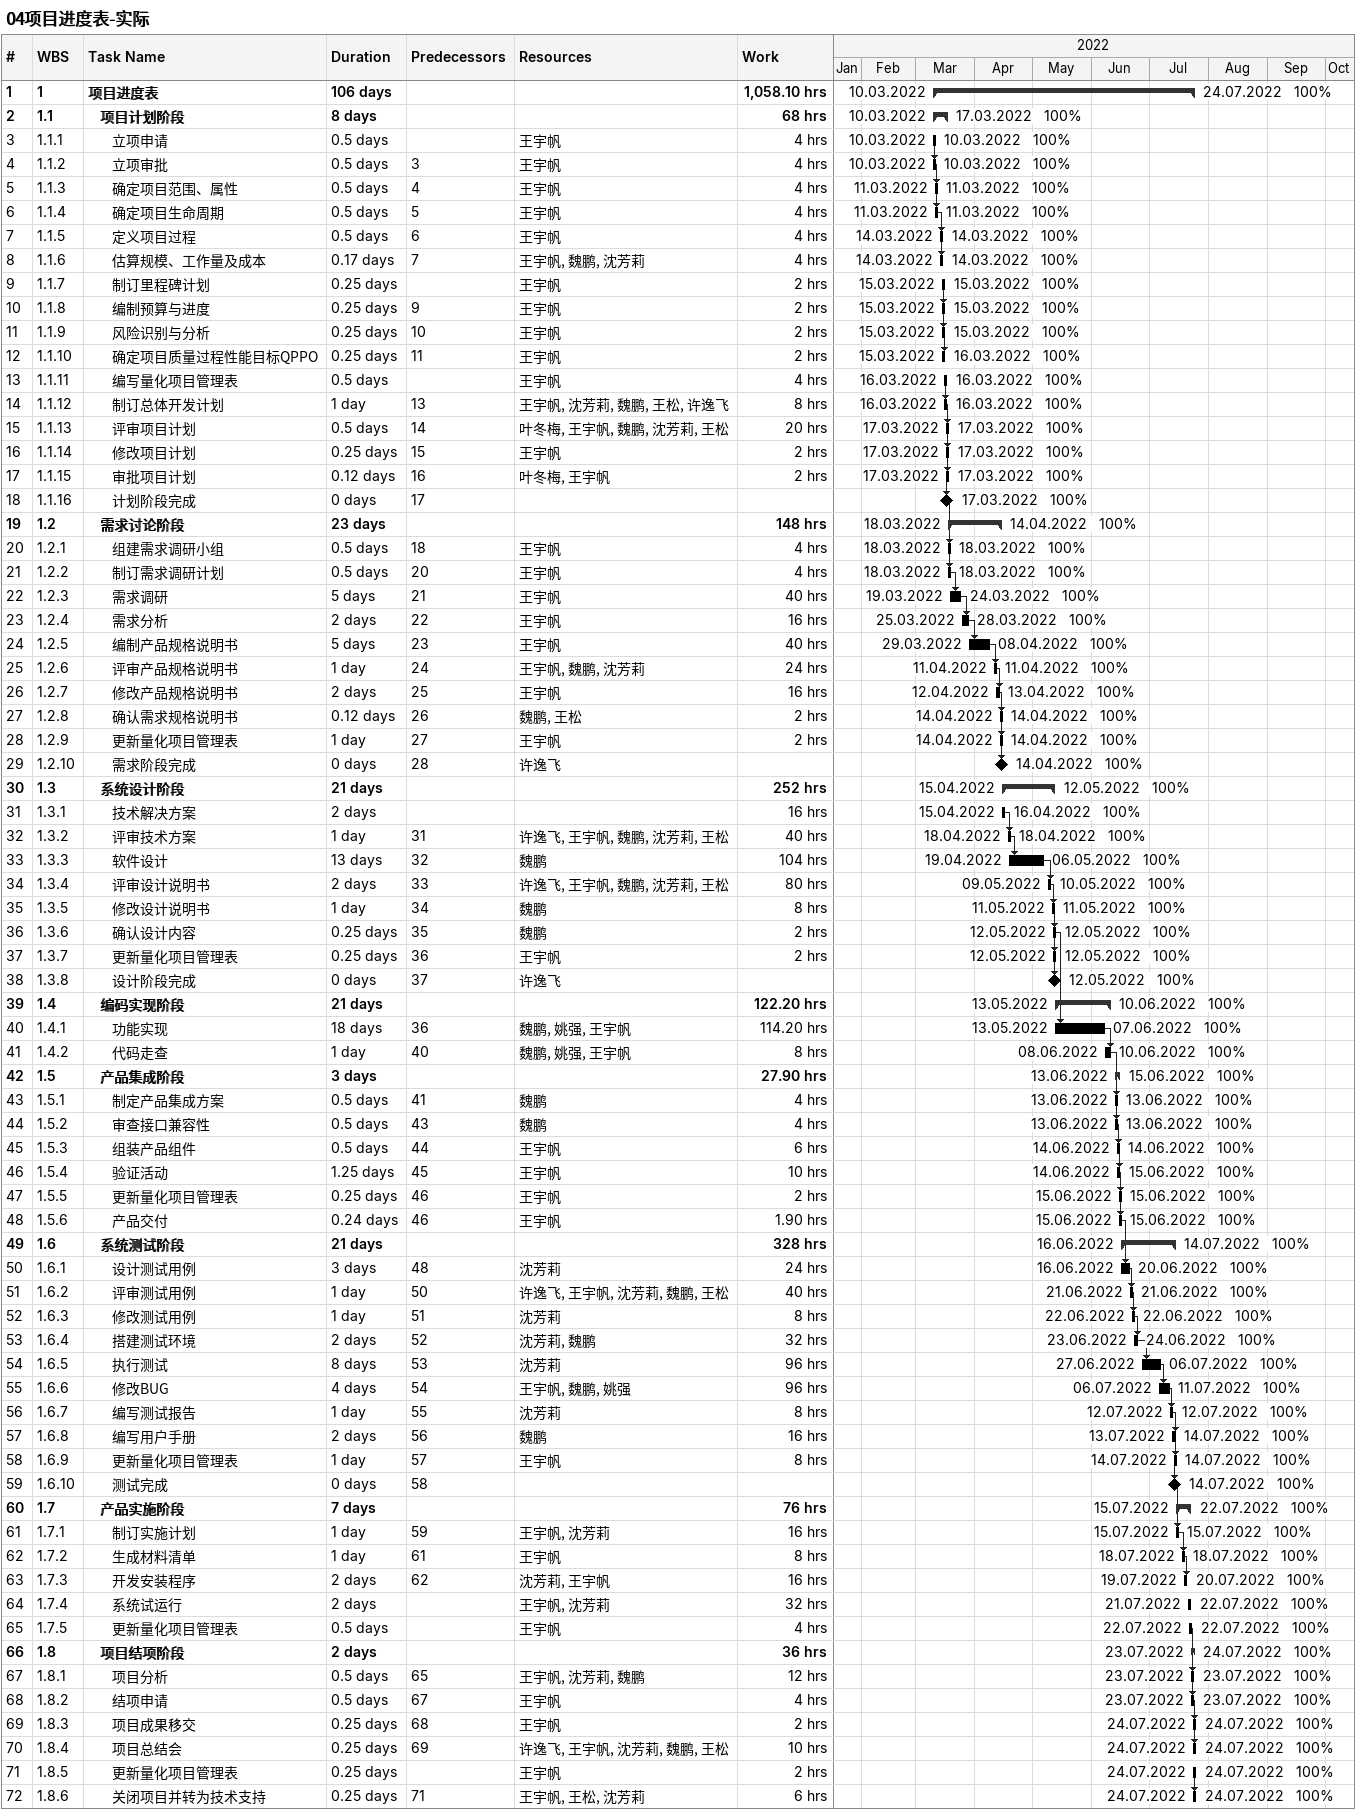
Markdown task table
04项目进度表-实际

| ID | WBS | Task | Duration | Start | Finish | Predecessors | Resources | % complete | Work (h) |
|---|---|---|---|---|---|---|---|---|---|
| 1 | 1 | **项目进度表** | 106d | 2022-03-10 | 2022-07-24 |  |  | 100 | 1058.10 |
| 2 | 1.1 | **项目计划阶段** | 8d | 2022-03-10 | 2022-03-17 |  |  | 100 | 68 |
| 3 | 1.1.1 | 立项申请 | 0.5d | 2022-03-10 | 2022-03-10 |  | 王宇帆 | 100 | 4 |
| 4 | 1.1.2 | 立项审批 | 0.5d | 2022-03-10 | 2022-03-10 | 3 | 王宇帆 | 100 | 4 |
| 5 | 1.1.3 | 确定项目范围、属性 | 0.5d | 2022-03-11 | 2022-03-11 | 4 | 王宇帆 | 100 | 4 |
| 6 | 1.1.4 | 确定项目生命周期 | 0.5d | 2022-03-11 | 2022-03-11 | 5 | 王宇帆 | 100 | 4 |
| 7 | 1.1.5 | 定义项目过程 | 0.5d | 2022-03-14 | 2022-03-14 | 6 | 王宇帆 | 100 | 4 |
| 8 | 1.1.6 | 估算规模、工作量及成本 | 0.17d | 2022-03-14 | 2022-03-14 | 7 | 王宇帆, 魏鹏, 沈芳莉 | 100 | 4 |
| 9 | 1.1.7 | 制订里程碑计划 | 0.25d | 2022-03-15 | 2022-03-15 |  | 王宇帆 | 100 | 2 |
| 10 | 1.1.8 | 编制预算与进度 | 0.25d | 2022-03-15 | 2022-03-15 | 9 | 王宇帆 | 100 | 2 |
| 11 | 1.1.9 | 风险识别与分析 | 0.25d | 2022-03-15 | 2022-03-15 | 10 | 王宇帆 | 100 | 2 |
| 12 | 1.1.10 | 确定项目质量过程性能目标QPPO | 0.25d | 2022-03-15 | 2022-03-16 | 11 | 王宇帆 | 100 | 2 |
| 13 | 1.1.11 | 编写量化项目管理表 | 0.5d | 2022-03-16 | 2022-03-16 |  | 王宇帆 | 100 | 4 |
| 14 | 1.1.12 | 制订总体开发计划 | 1d | 2022-03-16 | 2022-03-16 | 13 | 王宇帆, 沈芳莉, 魏鹏, 王松, 许逸飞 | 100 | 8 |
| 15 | 1.1.13 | 评审项目计划 | 0.5d | 2022-03-17 | 2022-03-17 | 14 | 叶冬梅, 王宇帆, 魏鹏, 沈芳莉, 王松 | 100 | 20 |
| 16 | 1.1.14 | 修改项目计划 | 0.25d | 2022-03-17 | 2022-03-17 | 15 | 王宇帆 | 100 | 2 |
| 17 | 1.1.15 | 审批项目计划 | 0.12d | 2022-03-17 | 2022-03-17 | 16 | 叶冬梅, 王宇帆 | 100 | 2 |
| 18 | 1.1.16 | 计划阶段完成 | 0d | 2022-03-17 | 2022-03-17 | 17 |  | 100 |  |
| 19 | 1.2 | **需求讨论阶段** | 23d | 2022-03-18 | 2022-04-14 |  |  | 100 | 148 |
| 20 | 1.2.1 | 组建需求调研小组 | 0.5d | 2022-03-18 | 2022-03-18 | 18 | 王宇帆 | 100 | 4 |
| 21 | 1.2.2 | 制订需求调研计划 | 0.5d | 2022-03-18 | 2022-03-18 | 20 | 王宇帆 | 100 | 4 |
| 22 | 1.2.3 | 需求调研 | 5d | 2022-03-19 | 2022-03-24 | 21 | 王宇帆 | 100 | 40 |
| 23 | 1.2.4 | 需求分析 | 2d | 2022-03-25 | 2022-03-28 | 22 | 王宇帆 | 100 | 16 |
| 24 | 1.2.5 | 编制产品规格说明书 | 5d | 2022-03-29 | 2022-04-08 | 23 | 王宇帆 | 100 | 40 |
| 25 | 1.2.6 | 评审产品规格说明书 | 1d | 2022-04-11 | 2022-04-11 | 24 | 王宇帆, 魏鹏, 沈芳莉 | 100 | 24 |
| 26 | 1.2.7 | 修改产品规格说明书 | 2d | 2022-04-12 | 2022-04-13 | 25 | 王宇帆 | 100 | 16 |
| 27 | 1.2.8 | 确认需求规格说明书 | 0.12d | 2022-04-14 | 2022-04-14 | 26 | 魏鹏, 王松 | 100 | 2 |
| 28 | 1.2.9 | 更新量化项目管理表 | 1d | 2022-04-14 | 2022-04-14 | 27 | 王宇帆 | 100 | 2 |
| 29 | 1.2.10 | 需求阶段完成 | 0d | 2022-04-14 | 2022-04-14 | 28 | 许逸飞 | 100 |  |
| 30 | 1.3 | **系统设计阶段** | 21d | 2022-04-15 | 2022-05-12 |  |  | 100 | 252 |
| 31 | 1.3.1 | 技术解决方案 | 2d | 2022-04-15 | 2022-04-16 |  |  | 100 | 16 |
| 32 | 1.3.2 | 评审技术方案 | 1d | 2022-04-18 | 2022-04-18 | 31 | 许逸飞, 王宇帆, 魏鹏, 沈芳莉, 王松 | 100 | 40 |
| 33 | 1.3.3 | 软件设计 | 13d | 2022-04-19 | 2022-05-06 | 32 | 魏鹏 | 100 | 104 |
| 34 | 1.3.4 | 评审设计说明书 | 2d | 2022-05-09 | 2022-05-10 | 33 | 许逸飞, 王宇帆, 魏鹏, 沈芳莉, 王松 | 100 | 80 |
| 35 | 1.3.5 | 修改设计说明书 | 1d | 2022-05-11 | 2022-05-11 | 34 | 魏鹏 | 100 | 8 |
| 36 | 1.3.6 | 确认设计内容 | 0.25d | 2022-05-12 | 2022-05-12 | 35 | 魏鹏 | 100 | 2 |
| 37 | 1.3.7 | 更新量化项目管理表 | 0.25d | 2022-05-12 | 2022-05-12 | 36 | 王宇帆 | 100 | 2 |
| 38 | 1.3.8 | 设计阶段完成 | 0d | 2022-05-12 | 2022-05-12 | 37 | 许逸飞 | 100 |  |
| 39 | 1.4 | **编码实现阶段** | 21d | 2022-05-13 | 2022-06-10 |  |  | 100 | 122.20 |
| 40 | 1.4.1 | 功能实现 | 18d | 2022-05-13 | 2022-06-07 | 36 | 魏鹏, 姚强, 王宇帆 | 100 | 114.20 |
| 41 | 1.4.2 | 代码走查 | 1d | 2022-06-08 | 2022-06-10 | 40 | 魏鹏, 姚强, 王宇帆 | 100 | 8 |
| 42 | 1.5 | **产品集成阶段** | 3d | 2022-06-13 | 2022-06-15 |  |  | 100 | 27.90 |
| 43 | 1.5.1 | 制定产品集成方案 | 0.5d | 2022-06-13 | 2022-06-13 | 41 | 魏鹏 | 100 | 4 |
| 44 | 1.5.2 | 审查接口兼容性 | 0.5d | 2022-06-13 | 2022-06-13 | 43 | 魏鹏 | 100 | 4 |
| 45 | 1.5.3 | 组装产品组件 | 0.5d | 2022-06-14 | 2022-06-14 | 44 | 王宇帆 | 100 | 6 |
| 46 | 1.5.4 | 验证活动 | 1.25d | 2022-06-14 | 2022-06-15 | 45 | 王宇帆 | 100 | 10 |
| 47 | 1.5.5 | 更新量化项目管理表 | 0.25d | 2022-06-15 | 2022-06-15 | 46 | 王宇帆 | 100 | 2 |
| 48 | 1.5.6 | 产品交付 | 0.24d | 2022-06-15 | 2022-06-15 | 46 | 王宇帆 | 100 | 1.90 |
| 49 | 1.6 | **系统测试阶段** | 21d | 2022-06-16 | 2022-07-14 |  |  | 100 | 328 |
| 50 | 1.6.1 | 设计测试用例 | 3d | 2022-06-16 | 2022-06-20 | 48 | 沈芳莉 | 100 | 24 |
| 51 | 1.6.2 | 评审测试用例 | 1d | 2022-06-21 | 2022-06-21 | 50 | 许逸飞, 王宇帆, 沈芳莉, 魏鹏, 王松 | 100 | 40 |
| 52 | 1.6.3 | 修改测试用例 | 1d | 2022-06-22 | 2022-06-22 | 51 | 沈芳莉 | 100 | 8 |
| 53 | 1.6.4 | 搭建测试环境 | 2d | 2022-06-23 | 2022-06-24 | 52 | 沈芳莉, 魏鹏 | 100 | 32 |
| 54 | 1.6.5 | 执行测试 | 8d | 2022-06-27 | 2022-07-06 | 53 | 沈芳莉 | 100 | 96 |
| 55 | 1.6.6 | 修改BUG | 4d | 2022-07-06 | 2022-07-11 | 54 | 王宇帆, 魏鹏, 姚强 | 100 | 96 |
| 56 | 1.6.7 | 编写测试报告 | 1d | 2022-07-12 | 2022-07-12 | 55 | 沈芳莉 | 100 | 8 |
| 57 | 1.6.8 | 编写用户手册 | 2d | 2022-07-13 | 2022-07-14 | 56 | 魏鹏 | 100 | 16 |
| 58 | 1.6.9 | 更新量化项目管理表 | 1d | 2022-07-14 | 2022-07-14 | 57 | 王宇帆 | 100 | 8 |
| 59 | 1.6.10 | 测试完成 | 0d | 2022-07-14 | 2022-07-14 | 58 |  | 100 |  |
| 60 | 1.7 | **产品实施阶段** | 7d | 2022-07-15 | 2022-07-22 |  |  | 100 | 76 |
| 61 | 1.7.1 | 制订实施计划 | 1d | 2022-07-15 | 2022-07-15 | 59 | 王宇帆, 沈芳莉 | 100 | 16 |
| 62 | 1.7.2 | 生成材料清单 | 1d | 2022-07-18 | 2022-07-18 | 61 | 王宇帆 | 100 | 8 |
| 63 | 1.7.3 | 开发安装程序 | 2d | 2022-07-19 | 2022-07-20 | 62 | 沈芳莉, 王宇帆 | 100 | 16 |
| 64 | 1.7.4 | 系统试运行 | 2d | 2022-07-21 | 2022-07-22 |  | 王宇帆, 沈芳莉 | 100 | 32 |
| 65 | 1.7.5 | 更新量化项目管理表 | 0.5d | 2022-07-22 | 2022-07-22 |  | 王宇帆 | 100 | 4 |
| 66 | 1.8 | **项目结项阶段** | 2d | 2022-07-23 | 2022-07-24 |  |  | 100 | 36 |
| 67 | 1.8.1 | 项目分析 | 0.5d | 2022-07-23 | 2022-07-23 | 65 | 王宇帆, 沈芳莉, 魏鹏 | 100 | 12 |
| 68 | 1.8.2 | 结项申请 | 0.5d | 2022-07-23 | 2022-07-23 | 67 | 王宇帆 | 100 | 4 |
| 69 | 1.8.3 | 项目成果移交 | 0.25d | 2022-07-24 | 2022-07-24 | 68 | 王宇帆 | 100 | 2 |
| 70 | 1.8.4 | 项目总结会 | 0.25d | 2022-07-24 | 2022-07-24 | 69 | 许逸飞, 王宇帆, 沈芳莉, 魏鹏, 王松 | 100 | 10 |
| 71 | 1.8.5 | 更新量化项目管理表 | 0.25d | 2022-07-24 | 2022-07-24 |  | 王宇帆 | 100 | 2 |
| 72 | 1.8.6 | 关闭项目并转为技术支持 | 0.25d | 2022-07-24 | 2022-07-24 | 71 | 王宇帆, 王松, 沈芳莉 | 100 | 6 |
